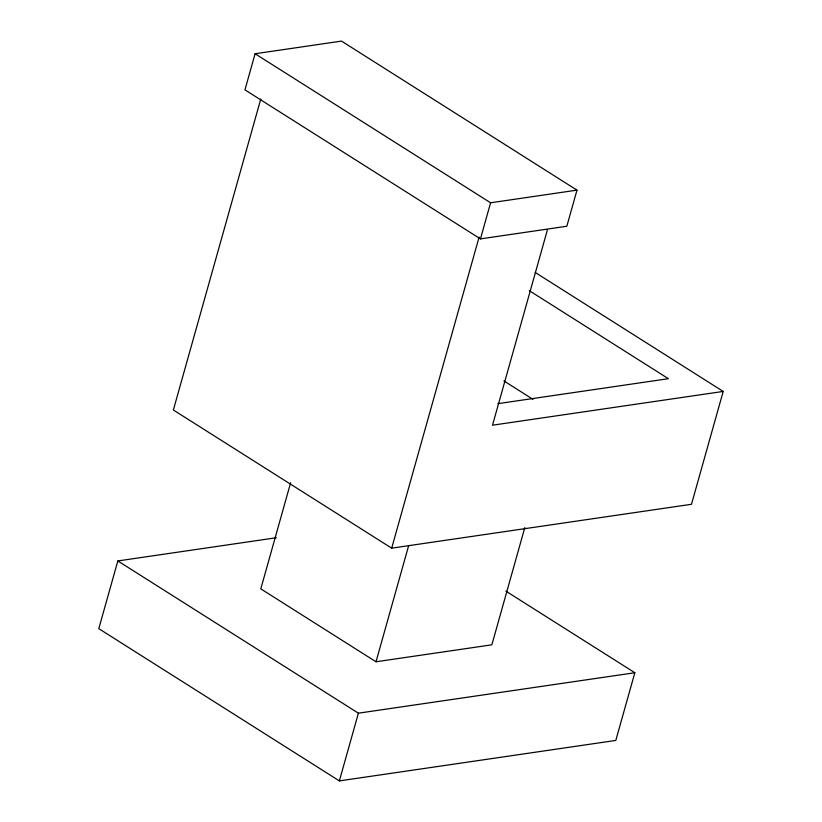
<?xml version="1.0" encoding="UTF-8"?>
<svg xmlns="http://www.w3.org/2000/svg" width="822" height="822" viewBox="0 0 822 822"><rect width="100%" height="100%" fill="white"/><g stroke="black" fill="none" stroke-linecap="round" stroke-linejoin="round"><path stroke-width="1.23" d="M255.097 53.749L244.946 89.855L480.449 238.894L566.831 226.245L576.982 190.139L341.49 41.1L255.097 53.749L490.6 202.787L576.982 190.139M276.336 537.742L117.823 560.943L98.794 628.655L339.363 780.9L615.801 740.437L634.841 672.735L505.879 591.121M260.79 98.969L173.36 410.003L391.683 548.161L691.487 504.287L723.206 391.436L535.153 272.421M290.639 482.709L260.8 588.86L376.014 661.772L491.864 644.818L524.816 527.56M391.683 548.161L479.103 237.126M480.449 238.894L490.6 202.787M339.363 780.9L358.402 713.188L634.841 672.735M376.014 661.772L408.626 545.746M547.524 229.461L492.512 425.2L723.206 391.436M497.813 403.664L668.389 378.695L529.265 290.639M503.886 380.915L533.005 399.348M117.823 560.943L358.402 713.188"/></g></svg>
